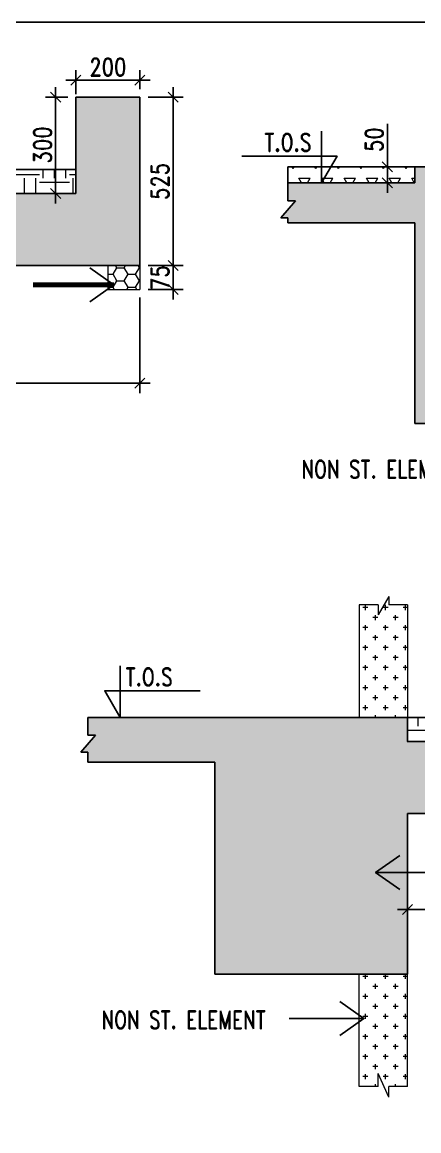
# Model space of a CAD drawing. Header units: millimetres. Extents: x 2061841 to 105821645, y -77612 to 48520811.
# Drawn here: x 2482192 to 2487135, y 43385 to 57210 of the extents above; entities that cross this region are included whole.
import ezdxf

# ---------------------------------------------------------------- set-up
doc = ezdxf.new("R2010")
doc.units = ezdxf.units.MM
doc.header["$LTSCALE"] = 10
doc.header["$MEASUREMENT"] = 0
doc.linetypes.add('E21yeHUG$0$0', pattern=[0])
doc.linetypes.add('HIDDEN', pattern=[0.375, 0.25, -0.125])
for name, color, linetype, lineweight in [('100THK WALL', 6, 'Continuous', 9), ('HACH', 6, 'Continuous', 13), ('VIN SUNK HATCH', 8, 'Continuous', 0)]:
    doc.layers.add(name, color=color, linetype=linetype, lineweight=lineweight)
for name, color, linetype in [('BORDER', 5, 'Continuous'), ('S-BEAM', 4, 'Continuous'), ('S-BEAM-1', 4, 'Continuous'), ('S-DIM', 7, 'Continuous'), ('S-SHADED', 252, 'Continuous'), ('S-TEXT', 2, 'Continuous')]:
    doc.layers.add(name, color=color, linetype=linetype)
doc.styles.add('200', font='romand.shx', dxfattribs={"width": 0.8, "height": 225})
doc.styles.add('RD', font='romand.shx', dxfattribs={"width": 0.9, "height": 225})
doc.styles.add('Text 100', font='romans.shx', dxfattribs={"width": 0.7, "height": 100})
doc.dimstyles.new('GR1', dxfattribs={"dimtxt": 225, "dimasz": 125, "dimexe": 125, "dimexo": 100, "dimgap": 50, "dimtad": 1, "dimdec": 0, "dimzin": 3, "dimdsep": 46, "dimtxsty": '200', "dimblk1": 'OBLIQUE', "dimblk2": 'OBLIQUE', "dimsah": 1, "dimcen": 0.0625, "dimdle": 125, "dimclrd": 3, "dimclre": 3, "dimclrt": 2, "dimadec": 0, "dimazin": 0, "dimtfac": 1, "dimtdec": 0, "dimtix": 1, "dimtmove": 0, "dimatfit": 3, "dimfxl": 1, "dimtolj": 1, "dimtzin": 0, "dimarcsym": 0})
doc.dimstyles.new('SCALE 100', dxfattribs={"dimtxt": 100, "dimasz": 75, "dimexe": 50, "dimexo": 50, "dimgap": 40, "dimtad": 1, "dimdec": 0, "dimzin": 1, "dimdsep": 46, "dimtxsty": 'Text 100', "dimblk": 'OBLIQUE', "dimcen": 1, "dimclrd": 3, "dimclre": 3, "dimclrt": 2, "dimadec": 0, "dimazin": 0, "dimtfac": 1, "dimtdec": 0, "dimtofl": 0, "dimtmove": 1, "dimatfit": 3, "dimldrblk": 'OPEN90', "dimfxl": 1, "dimtolj": 1, "dimtzin": 0, "dimarcsym": 0})

# ---------------------------------------------------------------- blocks, each defined once
blk = doc.blocks.new('_Oblique')
at = {"color": 0, "linetype": 'ByBlock', "lineweight": -2}
blk.add_line((-0.5, -0.5), (0.5, 0.5), dxfattribs=at)
blk = doc.blocks.new('*D113')
at = {"layer": 'Defpoints', "color": 0, "transparency": 16777216}
for p in [(2494194, 46533), (2486994, 46305), (2494194, 46144)]:
    blk.add_point(p, dxfattribs=at)
at = {"layer": 'S-DIM', "color": 3, "lineweight": -2, "transparency": 16777216}
for p, q in [((2494194, 46433), (2494194, 46019)), ((2486994, 46205), (2486994, 46019))]:
    blk.add_line(p, q, dxfattribs=at)
at = {"layer": 'S-DIM', "color": 3, "linetype": 'E21yeHUG$0$0', "lineweight": -2, "transparency": 16777216}
blk.add_line((2486869, 46144), (2494319, 46144), dxfattribs=at)
at = {"layer": 'S-DIM', "color": 3, "linetype": 'ByBlock', "lineweight": -2, "transparency": 16777216, "xscale": 125, "yscale": 125, "zscale": 125, "rotation": 180}
blk.add_blockref('_Oblique', (2486994, 46144), dxfattribs=at)
at = {"layer": 'S-DIM', "color": 3, "linetype": 'ByBlock', "lineweight": -2, "transparency": 16777216, "xscale": 125, "yscale": 125, "zscale": 125}
blk.add_blockref('_Oblique', (2494194, 46144), dxfattribs=at)
at = {"layer": 'S-DIM', "color": 2, "transparency": 16777216, "char_height": 225, "attachment_point": 5, "style": '200'}
for s, insert in [('\\A1;1800 OR', (2490594, 46307)), ('\\A1;AS ARCH', (2490594, 45982))]:
    blk.add_mtext(s, dxfattribs=dict(at, insert=insert))
blk = doc.blocks.new('*D128')
at = {"layer": 'Defpoints', "color": 0, "transparency": 16777216}
for p in [(2483660, 53876), (2476460, 52867), (2483660, 52707)]:
    blk.add_point(p, dxfattribs=at)
at = {"layer": 'S-DIM', "color": 3, "lineweight": -2, "transparency": 16777216}
for p, q in [((2483660, 53776), (2483660, 52582)), ((2476460, 52767), (2476460, 52582))]:
    blk.add_line(p, q, dxfattribs=at)
at = {"layer": 'S-DIM', "color": 3, "linetype": 'E21yeHUG$0$0', "lineweight": -2, "transparency": 16777216}
blk.add_line((2476335, 52707), (2483785, 52707), dxfattribs=at)
at = {"layer": 'S-DIM', "color": 3, "linetype": 'ByBlock', "lineweight": -2, "transparency": 16777216, "xscale": 125, "yscale": 125, "zscale": 125, "rotation": 180}
blk.add_blockref('_Oblique', (2476460, 52707), dxfattribs=at)
at = {"layer": 'S-DIM', "color": 3, "linetype": 'ByBlock', "lineweight": -2, "transparency": 16777216, "xscale": 125, "yscale": 125, "zscale": 125}
blk.add_blockref('_Oblique', (2483660, 52707), dxfattribs=at)
at = {"layer": 'S-DIM', "color": 2, "transparency": 16777216, "char_height": 225, "attachment_point": 5, "style": '200'}
for s, insert in [('\\A1;1800 OR', (2480060, 52869)), ('\\A1;AS ARCH', (2480060, 52544))]:
    blk.add_mtext(s, dxfattribs=dict(at, insert=insert))
blk = doc.blocks.new('*D131')
at = {"layer": 'Defpoints', "color": 0, "transparency": 16777216}
for p in [(2483660, 56488), (2483660, 56274), (2482860, 56214)]:
    blk.add_point(p, dxfattribs=at)
at = {"layer": 'S-DIM', "color": 3, "lineweight": -2, "transparency": 16777216}
for p, q in [((2482860, 56314), (2482860, 56613)), ((2483660, 56374), (2483660, 56613))]:
    blk.add_line(p, q, dxfattribs=at)
at = {"layer": 'S-DIM', "color": 3, "linetype": 'E21yeHUG$0$0', "lineweight": -2, "transparency": 16777216}
blk.add_line((2482735, 56488), (2483785, 56488), dxfattribs=at)
at = {"layer": 'S-DIM', "color": 3, "linetype": 'ByBlock', "lineweight": -2, "transparency": 16777216, "xscale": 125, "yscale": 125, "zscale": 125, "rotation": 180}
blk.add_blockref('_Oblique', (2482860, 56488), dxfattribs=at)
at = {"layer": 'S-DIM', "color": 3, "linetype": 'ByBlock', "lineweight": -2, "transparency": 16777216, "xscale": 125, "yscale": 125, "zscale": 125}
blk.add_blockref('_Oblique', (2483660, 56488), dxfattribs=at)
at = {"layer": 'S-DIM', "color": 2, "transparency": 16777216, "insert": (2483260, 56650), "char_height": 225, "attachment_point": 5, "style": '200'}
blk.add_mtext('\\A1;200', dxfattribs=at)
blk = doc.blocks.new('*D132')
at = {"layer": 'Defpoints', "color": 0, "transparency": 16777216}
for p in [(2482860, 56274), (2482609, 55074), (2482860, 55074)]:
    blk.add_point(p, dxfattribs=at)
at = {"layer": 'S-DIM', "color": 3, "lineweight": -2, "transparency": 16777216}
for p, q in [((2482760, 56274), (2482484, 56274)), ((2482760, 55074), (2482484, 55074))]:
    blk.add_line(p, q, dxfattribs=at)
at = {"layer": 'S-DIM', "color": 3, "linetype": 'E21yeHUG$0$0', "lineweight": -2, "transparency": 16777216}
blk.add_line((2482609, 56399), (2482609, 54949), dxfattribs=at)
at = {"layer": 'S-DIM', "color": 3, "linetype": 'ByBlock', "lineweight": -2, "transparency": 16777216, "xscale": 125, "yscale": 125, "zscale": 125}
for p, rotation in [((2482609, 56274), 90), ((2482609, 55074), 270)]:
    blk.add_blockref('_Oblique', p, dxfattribs=dict(at, rotation=rotation))
at = {"layer": 'S-DIM', "color": 2, "transparency": 16777216, "insert": (2482446, 55679), "char_height": 225, "attachment_point": 5, "rotation": 90, "style": '200'}
blk.add_mtext('\\A1;300', dxfattribs=at)
blk = doc.blocks.new('*D133')
at = {"layer": 'Defpoints', "color": 0, "transparency": 16777216}
for p in [(2483660, 56274), (2484073, 56274), (2483660, 54174)]:
    blk.add_point(p, dxfattribs=at)
at = {"layer": 'S-DIM', "color": 3, "lineweight": -2, "transparency": 16777216}
for p, q in [((2483760, 56274), (2484198, 56274)), ((2483760, 54174), (2484198, 54174))]:
    blk.add_line(p, q, dxfattribs=at)
at = {"layer": 'S-DIM', "color": 3, "linetype": 'E21yeHUG$0$0', "lineweight": -2, "transparency": 16777216}
blk.add_line((2484073, 54049), (2484073, 56399), dxfattribs=at)
at = {"layer": 'S-DIM', "color": 3, "linetype": 'ByBlock', "lineweight": -2, "transparency": 16777216, "xscale": 125, "yscale": 125, "zscale": 125}
for p, rotation in [((2484073, 56274), 90), ((2484073, 54174), 270)]:
    blk.add_blockref('_Oblique', p, dxfattribs=dict(at, rotation=rotation))
at = {"layer": 'S-DIM', "color": 2, "transparency": 16777216, "insert": (2483910, 55224), "char_height": 225, "attachment_point": 5, "rotation": 90, "style": '200'}
blk.add_mtext('\\A1;525', dxfattribs=at)
blk = doc.blocks.new('*D137')
at = {"layer": 'Defpoints', "color": 0, "transparency": 16777216}
for p in [(2486543, 55406), (2486743, 55406), (2486514, 55206)]:
    blk.add_point(p, dxfattribs=at)
at = {"layer": 'S-DIM', "color": 3, "linetype": 'E21yeHUG$0$0', "lineweight": -2, "transparency": 16777216}
for p, q in [((2486743, 55406), (2486743, 55941)), ((2486743, 55081), (2486743, 55531))]:
    blk.add_line(p, q, dxfattribs=at)
at = {"layer": 'S-DIM', "color": 3, "lineweight": -2, "transparency": 16777216}
for p, q in [((2486643, 55406), (2486868, 55406)), ((2486614, 55206), (2486868, 55206))]:
    blk.add_line(p, q, dxfattribs=at)
at = {"layer": 'S-DIM', "color": 3, "linetype": 'ByBlock', "lineweight": -2, "transparency": 16777216, "xscale": 125, "yscale": 125, "zscale": 125}
for p, rotation in [((2486743, 55406), 90), ((2486743, 55206), 270)]:
    blk.add_blockref('_Oblique', p, dxfattribs=dict(at, rotation=rotation))
at = {"layer": 'S-DIM', "color": 2, "transparency": 16777216, "insert": (2486580, 55745), "char_height": 225, "attachment_point": 5, "rotation": 90, "style": '200'}
blk.add_mtext('\\A1;50', dxfattribs=at)
blk = doc.blocks.new('*D212')
at = {"layer": 'Defpoints', "color": 0, "transparency": 16777216}
for p in [(2483660, 54174), (2483660, 53876), (2484073, 53876)]:
    blk.add_point(p, dxfattribs=at)
at = {"layer": 'S-DIM', "color": 3, "linetype": 'E21yeHUG$0$0', "lineweight": -2, "transparency": 16777216}
for p, q in [((2484073, 54299), (2484073, 53751)), ((2484073, 54174), (2484073, 54299)), ((2484073, 53876), (2484073, 53751))]:
    blk.add_line(p, q, dxfattribs=at)
at = {"layer": 'S-DIM', "color": 3, "lineweight": -2, "transparency": 16777216}
for p, q in [((2483760, 54174), (2484198, 54174)), ((2483760, 53876), (2484198, 53876))]:
    blk.add_line(p, q, dxfattribs=at)
at = {"layer": 'S-DIM', "color": 3, "linetype": 'ByBlock', "lineweight": -2, "transparency": 16777216, "xscale": 125, "yscale": 125, "zscale": 125}
for p, rotation in [((2484073, 54174), 270), ((2484073, 53876), 90)]:
    blk.add_blockref('_Oblique', p, dxfattribs=dict(at, rotation=rotation))
at = {"layer": 'S-DIM', "color": 2, "transparency": 16777216, "insert": (2483910, 54025), "char_height": 225, "attachment_point": 5, "rotation": 90, "style": '200'}
blk.add_mtext('\\A1;75', dxfattribs=at)

msp = doc.modelspace()

# ---------------------------------------------------------------- hatches: boundary and pattern name
at = {"layer": '100THK WALL'}
h = msp.add_hatch(dxfattribs=at)
h.set_pattern_fill('CROSS', color=3, scale=500, angle=270, style=0)
h.set_pattern_definition([(90, (-2341779.77, 765629.45), (-125, 125), [62.5, -187.5]), (180, (-2341748.52, 765660.7), (-125, -125), [62.5, -187.5])])
h.paths.add_polyline_path([(2486993.9, 48540.2), (2486393.9, 48540.2), (2486393.9, 49942.9), (2486627.3, 49942.9), (2486627.3, 49780.4), (2486761.3, 50076.4), (2486761.3, 49942.9), (2486993.9, 49942.9)])
h = msp.add_hatch(dxfattribs=at)
h.set_pattern_fill('CROSS', color=3, scale=500, angle=90, style=0)
h.set_pattern_definition([(90, (-2341779.77, 765029.45), (-125, 125), [62.5, -187.5]), (180, (-2341748.52, 765060.7), (-125, -125), [62.5, -187.5])])
h.paths.add_polyline_path([(2486993.9, 45340.2), (2486393.9, 45340.2), (2486393.9, 43937.4), (2486627.3, 43937.4), (2486627.3, 44099.9), (2486761.3, 43803.9), (2486761.3, 43937.4), (2486993.9, 43937.4)])
at = {"layer": 'HACH'}
h = msp.add_hatch(dxfattribs=at)
h.set_pattern_fill('HONEY', color=81, scale=750)
h.set_pattern_definition([(0, (-213957.55, -88178.32), (140.625, 81.1898816), [93.75, -187.5]), (120, (-213957.55, -88178.32), (-140.625, 81.1898816), [93.75, -187.5]), (60, (-213957.55, -88178.32), (3e-14, 162.3797632), [-187.5, 93.75])])
h.paths.add_polyline_path([(2483259.6, 53875.8), (2483659.6, 53875.8), (2483659.6, 54174), (2483259.6, 54174)])
at = {"layer": 'S-SHADED'}
h = msp.add_hatch(color=256, dxfattribs=at)
h.dxf.hatch_style = 1
h.paths.add_polyline_path([(2482859.6, 55074), (2476459.6, 55074), (2476459.6, 55373.9), (2473125.9, 55373.9), (2473125.9, 55151.3), (2473221.1, 55151.3), (2473037.7, 54939.9), (2473127.1, 54939.9), (2473127.1, 54813.9), (2474059.6, 54813.9), (2474059.6, 52173.9), (2476459.6, 52173.9), (2476459.6, 54174), (2483659.6, 54174), (2483659.6, 56274), (2482859.6, 56274), (2482859.6, 55074)])
h.paths.add_polyline_path([(2479899.2, 54336.3), (2479899.2, 54911.7), (2479561.7, 54911.7), (2479561.7, 54336.3)], flags=16)
h = msp.add_hatch(color=256, dxfattribs=at)
h.dxf.hatch_style = 1
h.paths.add_polyline_path([(2487086, 55405.9), (2487086, 55205.9), (2485502.3, 55205.9), (2485502.3, 54983.3), (2485597.6, 54983.3), (2485414.2, 54771.9), (2485503.5, 54771.9), (2485503.5, 54705.9), (2487086, 54705.9), (2487086, 52205.9), (2489486, 52205.9), (2489486, 55405.9), (2487086, 55405.9)])
h = msp.add_hatch(color=256, dxfattribs=at)
h.dxf.hatch_style = 1
h.paths.add_polyline_path([(2490245.9, 47552.5), (2490245.9, 48127.9)], flags=16)
h.paths.add_polyline_path([(2493393.9, 47340.2), (2493393.9, 48240.2), (2486993.9, 48240.2), (2486993.9, 48540.2), (2486393.9, 48540.2), (2483414, 48540.2), (2483010.3, 48540.2), (2483010.3, 48317.6), (2483105.5, 48317.6), (2482922.1, 48106.1), (2483011.5, 48106.1), (2483011.5, 47980.2), (2484593.9, 47980.2), (2484593.9, 47940.2), (2484593.9, 45340.2), (2486993.9, 45340.2), (2486993.9, 47340.2)])
at = {"layer": 'VIN SUNK HATCH'}
h = msp.add_hatch(dxfattribs=at)
h.set_pattern_fill('EARTH', color=8, scale=1500, angle=360)
h.set_pattern_definition([(0, (827531.63, -185440.75), (375, 375), [375, -375]), (0, (827531.63, -185300.13), (375, 375), [375, -375]), (0, (827531.63, -185159.5), (375, 375), [375, -375]), (90, (827578.5, -185112.63), (-375, 375), [375, -375]), (90, (827719.13, -185112.63), (-375, 375), [375, -375]), (90, (827859.76, -185112.63), (-375, 375), [375, -375])])
h.paths.add_polyline_path([(2482859.6, 55074), (2482859.6, 55373.9), (2476459.6, 55373.9), (2476459.6, 55074)])
h = msp.add_hatch(dxfattribs=at)
h.set_pattern_fill('TRIANG', color=8, scale=750)
h.set_pattern_definition([(60, (859102.1, -230079.04), (-140.625, 243.569645), [140.625, -140.625]), (120, (859102.1, -230079.04), (-281.25, 2e-07), [140.625, -140.625]), (0, (859031.78, -229957.25), (140.625, 243.569645), [140.625, -140.625])])
h.paths.add_polyline_path([(2485502.3, 55405.9), (2485502.3, 55205.9), (2487075, 55205.9), (2487075, 55405.9)])
h = msp.add_hatch(dxfattribs=at)
h.set_pattern_fill('EARTH', color=8, scale=1500, angle=360)
h.set_pattern_definition([(0, (838066, -192274.53), (375, 375), [375, -375]), (0, (838066, -192133.9), (375, 375), [375, -375]), (0, (838066, -191993.28), (375, 375), [375, -375]), (90, (838112.9, -191946.4), (-375, 375), [375, -375]), (90, (838253.5, -191946.4), (-375, 375), [375, -375]), (90, (838394.14, -191946.4), (-375, 375), [375, -375])])
h.paths.add_polyline_path([(2493393.9, 48240.2), (2493393.9, 48540.2), (2486993.9, 48540.2), (2486993.9, 48240.2)])

# ---------------------------------------------------------------- linework, layer by layer
at = {"layer": '100THK WALL', "color": 3}
for p, q in [((2486393.9, 49942.9, -643584.3), (2486393.9, 48540.2, -643584.3)), ((2486627.3, 49942.9, -643584.3), (2486393.9, 49942.9, -643584.3)), ((2486761.3, 50047.8, -643584.3), (2486627.3, 49820.7, -643584.3)), ((2486627.3, 49942.9, -643584.3), (2486627.3, 49820.7, -643584.3)), ((2486761.3, 50047.8, -643584.3), (2486761.3, 49942.9, -643584.3)), ((2486993.9, 49942.9, -643584.3), (2486761.3, 49942.9, -643584.3)), ((2486993.9, 49942.9, -643584.3), (2486993.9, 48540.2, -643584.3)), ((2486393.9, 43937.4, -643584.3), (2486393.9, 45340.2, -643584.3)), ((2486993.9, 43937.4, -643584.3), (2486993.9, 45340.2, -643584.3)), ((2486627.3, 43937.4, -643584.3), (2486627.3, 44099.9, -643584.3)), ((2486761.3, 43803.9, -643584.3), (2486627.3, 44099.9, -643584.3)), ((2486627.3, 43937.4, -643584.3), (2486393.9, 43937.4, -643584.3)), ((2486993.9, 43937.4, -643584.3), (2486761.3, 43937.4, -643584.3)), ((2486761.3, 43803.9, -643584.3), (2486761.3, 43937.4, -643584.3))]:
    msp.add_line(p, q, dxfattribs=at)
at = {"layer": 'BORDER'}
msp.add_lwpolyline([(2432870.4, -2789.9), (2522870.4, -2789.9), (2522870.4, 57210.1), (2432870.4, 57210.1)], close=True, dxfattribs=at)
at = {"layer": 'HACH', "color": 81}
for p, q in [((2483259.6, 54174, -643584.3), (2483259.6, 53875.8, -643584.3)), ((2483659.6, 54174, -643584.3), (2483659.6, 53875.8, -643584.3)), ((2483259.6, 53875.8, -643584.3), (2483659.6, 53875.8, -643584.3))]:
    msp.add_line(p, q, dxfattribs=at)
at = {"layer": 'S-BEAM', "color": 6, "linetype": 'HIDDEN', "ltscale": 0.8}
for p, q in [((2476459.6, 55373.9, -643584.3), (2482859.6, 55373.9, -643584.3)), ((2487086, 55405.9, -643584.3), (2485502.3, 55405.9, -643584.3)), ((2486993.9, 48540.2, -643584.3), (2493393.9, 48540.2, -643584.3))]:
    msp.add_line(p, q, dxfattribs=at)
at = {"layer": 'S-BEAM-1'}
for p, q in [((2482859.6, 56274, -643584.3), (2482859.6, 55074, -643584.3)), ((2483659.6, 56274, -643584.3), (2482859.6, 56274, -643584.3)), ((2483659.6, 56274, -643584.3), (2483659.6, 54174, -643584.3)), ((2485502.3, 55205.9, -643584.3), (2485502.3, 55405.9, -643584.3)), ((2489486, 55405.9, -643584.3), (2487086, 55405.9, -643584.3)), ((2487086, 55205.9, -643584.3), (2487086, 55405.9, -643584.3)), ((2487086, 55205.9, -643584.3), (2485502.3, 55205.9, -643584.3)), ((2485502.3, 55205.9, -643584.3), (2485502.3, 54983.3, -643584.3)), ((2476457.3, 55074, -643584.3), (2482859.6, 55074, -643584.3)), ((2485597.6, 54983.3, -643584.3), (2485414.2, 54771.9, -643584.3)), ((2485502.3, 54983.3, -643584.3), (2485597.6, 54983.3, -643584.3)), ((2485414.2, 54771.9, -643584.3), (2485503.5, 54771.9, -643584.3)), ((2485503.5, 54771.9, -643584.3), (2485503.5, 54705.9, -643584.3)), ((2487086, 54705.9, -643584.3), (2485503.5, 54705.9, -643584.3)), ((2487086, 52205.9, -643584.3), (2487086, 54705.9, -643584.3)), ((2476459.6, 54174, -643584.3), (2483659.6, 54174, -643584.3)), ((2489486, 52205.9, -643584.3), (2487086, 52205.9, -643584.3)), ((2486993.9, 48540.2, -643584.3), (2483010.3, 48540.2, -643584.3)), ((2483010.3, 48540.2, -643584.3), (2483010.3, 48317.6, -643584.3)), ((2486993.9, 48540.2, -643584.3), (2486993.9, 48240.2, -643584.3)), ((2483105.5, 48317.6, -643584.3), (2482922.1, 48106.1, -643584.3)), ((2483010.3, 48317.6, -643584.3), (2483105.5, 48317.6, -643584.3)), ((2486991.6, 48240.2, -643584.3), (2493393.9, 48240.2, -643584.3)), ((2482922.1, 48106.1, -643584.3), (2483011.5, 48106.1, -643584.3)), ((2483011.5, 48106.1, -643584.3), (2483011.5, 47980.2, -643584.3)), ((2484593.9, 47980.2, -643584.3), (2483011.5, 47980.2, -643584.3)), ((2484593.9, 45340.2, -643584.3), (2484593.9, 47980.2, -643584.3)), ((2486993.9, 45340.2, -643584.3), (2486993.9, 47340.2, -643584.3)), ((2486993.9, 47340.2, -643584.3), (2494193.9, 47340.2, -643584.3)), ((2486993.9, 45340.2, -643584.3), (2484593.9, 45340.2, -643584.3))]:
    msp.add_line(p, q, dxfattribs=at)
at = {"layer": 'S-BEAM-1', "color": 1, "ltscale": 0.1, "elevation": -643584.3}
for points in [[(2485922, 55849.1), (2485922, 55205.9), (2486116, 55538.7), (2484927.8, 55538.7)], [(2483414, 49183.4), (2483414, 48540.2), (2483220, 48873), (2484408.2, 48873)]]:
    msp.add_lwpolyline(points, dxfattribs=at)

# ---------------------------------------------------------------- texts
at = {"layer": 'S-TEXT', "color": 2, "style": 'RD', "width": 0.75}
for s, p in [('T.O.S', (2485211.7, 55597.9, -643584.3)), ('NON ST. ELEMENT', (2485672, 51521.9, -643584.3)), ('T.O.S', (2483481.4, 48932.2, -643584.3)), ('NON ST. ELEMENT', (2483179.9, 44656.2, -643584.3))]:
    msp.add_text(s, height=225, dxfattribs=at).set_placement(p)

# ---------------------------------------------------------------- dimensions: what is measured, and where the dimension line sits
at = {"layer": 'S-DIM', "linetype": 'E21yeHUG$0$0'}
dim = msp.add_linear_dim(base=(2483659.6, 56487.6, -643584.3), p1=(2482859.6, 56214.2, -643584.3), p2=(2483659.6, 56274, -643584.3), dimstyle='GR1', override={"dimlfac": 0.25, "dimfxl": 125}, dxfattribs=at)
dim.commit()
dim.dimension.update_dxf_attribs({"geometry": '*D131', "text_midpoint": (2483259.6, 56650.1, -643584.3)})
for base, p1, p2, picture, middle in [((2482609, 55074, -643584.3), (2482859.6, 56274, -643584.3), (2482859.6, 55074, -643584.3), '*D132', (2482609, 55679.2, -643584.3)), ((2486742.7, 55405.9, -643584.3), (2486513.9, 55205.9, -643584.3), (2486542.7, 55405.9, -643584.3), '*D137', (2486742.7, 55744.8, -643584.3))]:
    dim = msp.add_linear_dim(base=base, p1=p1, p2=p2, angle=90, dimstyle='GR1', override={"dimlfac": 0.25, "dimfxl": 125}, dxfattribs=at)
    dim.commit()
    dim.dimension.update_dxf_attribs({"geometry": picture, "text_midpoint": middle, "dimtype": 160})
for base, p2, picture, middle in [((2484072.9, 56274, -643584.3), (2483659.6, 56274, -643584.3), '*D133', (2483910.4, 55224, -643584.3)), ((2484072.9, 53875.8, -643584.3), (2483659.6, 53875.8, -643584.3), '*D212', (2483910.4, 54024.9, -643584.3))]:
    dim = msp.add_linear_dim(base=base, p1=(2483659.6, 54174, -643584.3), p2=p2, angle=90, dimstyle='GR1', override={"dimlfac": 0.25, "dimfxl": 125}, dxfattribs=at)
    dim.commit()
    dim.dimension.update_dxf_attribs({"geometry": picture, "text_midpoint": middle})
for base, p1, p2, picture, middle in [((2483659.6, 52706.6, -399926.3), (2476459.6, 52867.2, -399926.3), (2483659.6, 53875.8, -643584.3), '*D128', (2480059.6, 52706.6, -399926.3)), ((2494193.9, 46144.3, -399926.3), (2486993.9, 46304.9, -399926.3), (2494193.9, 46532.6, -643584.3), '*D113', (2490593.9, 46144.3, -399926.3))]:
    dim = msp.add_linear_dim(base=base, p1=p1, p2=p2, text='<> OR\\X AS ARCH', dimstyle='GR1', override={"dimlfac": 0.25, "dimfxl": 125}, dxfattribs=at)
    dim.commit()
    dim.dimension.update_dxf_attribs({"geometry": picture, "text_midpoint": middle})

# ---------------------------------------------------------------- leaders
at = {"layer": 'S-DIM'}
for points, override in [([(2483334.4, 53936.3, -887242.3), (2482327.9, 53936.3, -887242.3)], {"dimscale": 1, "dimtxt": 100, "dimasz": 300, "dimgap": 40, "dimtad": 1, "dimtxsty": 'Text 100', "dimclrd": 3, "dimfxl": 125, "dimlwd": 65534, "dimarcsym": 1}), ([(2486596.8, 46606.3, -643584.3), (2487463.9, 46606.3, -643584.3)], {"dimasz": 300}), ([(2486451.9, 44785.4, -643584.3), (2485520.1, 44785.4, -643584.3)], {"dimasz": 300})]:
    msp.add_leader(points, dimstyle='SCALE 100', override=override, dxfattribs=at)

doc.saveas('drawing.dxf')
